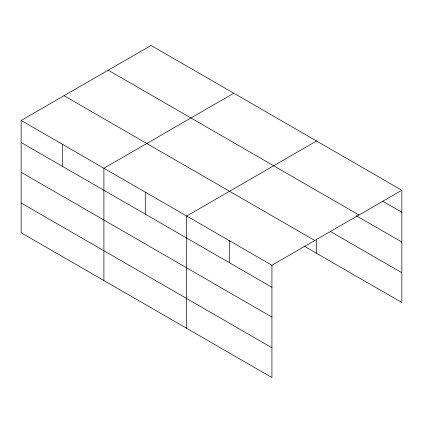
<?xml version="1.0" encoding="UTF-8"?>
<svg xmlns="http://www.w3.org/2000/svg" width="423" height="423" viewBox="0 0 423 423"><rect width="100%" height="100%" fill="white"/><g stroke="black" fill="none" stroke-linecap="round" stroke-linejoin="round"><path stroke-width="0.63" d="M21.15 120.465L271.931 265.247L271.931 377.543L21.15 232.761L21.15 120.465L151.069 45.457L401.85 190.239L401.85 302.535L304.116 246.107M233.829 93.234L103.905 168.243L103.905 280.539M316.584 141.012L186.665 216.021L186.665 328.317M271.931 265.247L401.85 190.239M382.524 201.11L401.85 212.272M108.198 70.207L358.974 214.995M356.378 215.804L401.85 242.056M330.226 231.397L401.85 272.75M64.026 95.709L314.802 240.497M21.15 142.493L271.931 287.28M21.15 172.283L271.931 317.065M21.15 202.971L271.931 347.759M316.584 239.064L316.584 253.308M229.298 240.634L229.298 262.667M145.285 192.132L145.285 214.165M62.53 144.354L62.53 166.382"/></g></svg>
